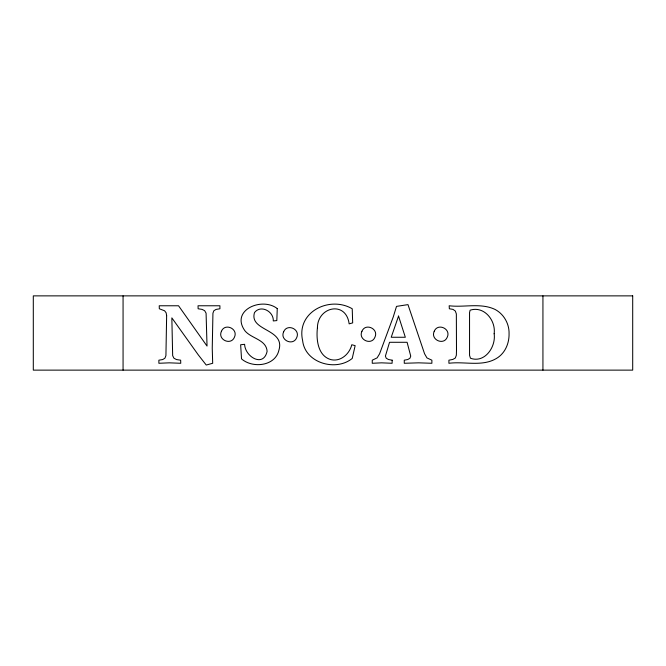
<?xml version="1.0" encoding="UTF-8"?>
<svg xmlns="http://www.w3.org/2000/svg" width="666" height="666" viewBox="0 0 666 666"><rect width="100%" height="100%" fill="white"/><g stroke="black" fill="none" stroke-linecap="round" stroke-linejoin="round"><path stroke-width="1" d="M542.932 295.87L542.932 370.13M123.068 295.87L123.068 370.13M166.642 315.651L165.926 355.644L164.918 358.2L162.72 359.548L158.874 360.198L158.874 363.278L169.289 362.837L180.752 363.278L180.661 360.198L176.465 359.548L173.926 358.2L172.661 355.644L171.845 317.857L198.302 354.903L206.244 365.043L212.687 363.278L212.246 348.285L212.937 313.187L213.886 310.706L216.042 309.424L219.913 308.766L219.913 305.769L198.043 305.769L198.127 308.766L202.073 309.39L204.645 310.672L206.077 313.17L207.034 346.079L178.546 305.769L159.232 305.769L159.316 308.766L164.602 310.789L166.125 312.804L166.642 315.651M392.191 360.198L392.099 363.278L381.518 362.837L372.252 363.278L372.252 360.198L377.106 357.875L379.57 353.846L393.248 316.974L396.511 306.385L407.975 304.62L424.558 353.754L426.964 357.933L431.884 360.198L431.884 363.278L418.648 362.837L404.27 363.278L404.27 360.198L407.825 359.507L409.948 358.233L410.739 356.127L407.093 342.291L389.543 342.291L385.406 356.085L386.222 358.216L388.478 359.507L392.191 360.198M456.493 350.491L456.352 355.236L455.344 357.992L452.855 359.424L448.909 360.198L448.909 363.278C465.093 361.18 483.358 367.349 497.86 357.55C505.544 352.239 509.249 342.857 509.065 333.733C509.34 323.809 503.921 314.169 495.129 309.474C480.81 302.614 464.36 307.609 449.167 305.769L449.35 308.766L453.005 309.382L455.344 311.064L456.352 313.952L456.493 350.491M277.256 308.591L276.815 320.587L273.285 320.937C273.818 311.405 260.797 304.412 254.504 312.554C248.851 331.235 285.481 328.588 278.904 350.208C275.274 366.308 252.497 368.564 241.525 358.874L240.642 344.755L244.613 344.314C245.021 356.71 263.428 367.873 267.108 351.373C266.383 339.552 251.465 338.703 245.005 330.885C229.97 310.19 262.088 296.611 277.256 308.591M317.432 327.755C316.084 339.294 317.715 356.027 331.044 359.665C340.809 361.913 349.6 353.829 351.79 344.755L355.145 345.637L352.231 358.433C335.98 371.803 305.003 363.137 302.622 340.542C296.112 312.021 329.504 295.479 352.231 308.766L352.672 322.885L349.142 323.851C346.054 300.258 317.482 306.793 317.432 327.755M494.155 333.733C496.103 346.919 484.715 363.478 470.454 358.233L469.547 355.344L469.547 312.562L470.121 310.19C484.14 305.644 495.97 320.421 494.155 333.733M221.42 331.285C217.391 339.735 230.994 345.837 234.44 337.204C238.47 328.746 224.867 322.644 221.42 331.285M283.649 331.793C279.62 340.251 293.223 346.345 296.67 337.712C300.699 329.254 287.096 323.16 283.649 331.793M361.921 331.285C357.892 339.735 371.495 345.837 374.941 337.204C378.971 328.746 365.368 322.644 361.921 331.285M434.224 331.285C430.203 339.735 443.797 345.837 447.252 337.204C451.282 328.746 437.679 322.644 434.224 331.285M398.543 316.092L391.217 337.262L405.328 337.262L398.543 316.092M632.7 295.87L33.3 295.87L33.3 370.13L632.7 370.13L632.7 295.87"/></g></svg>
